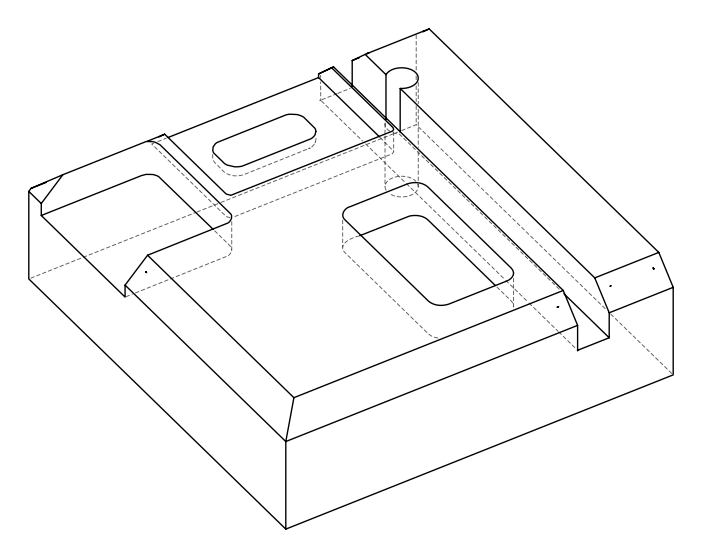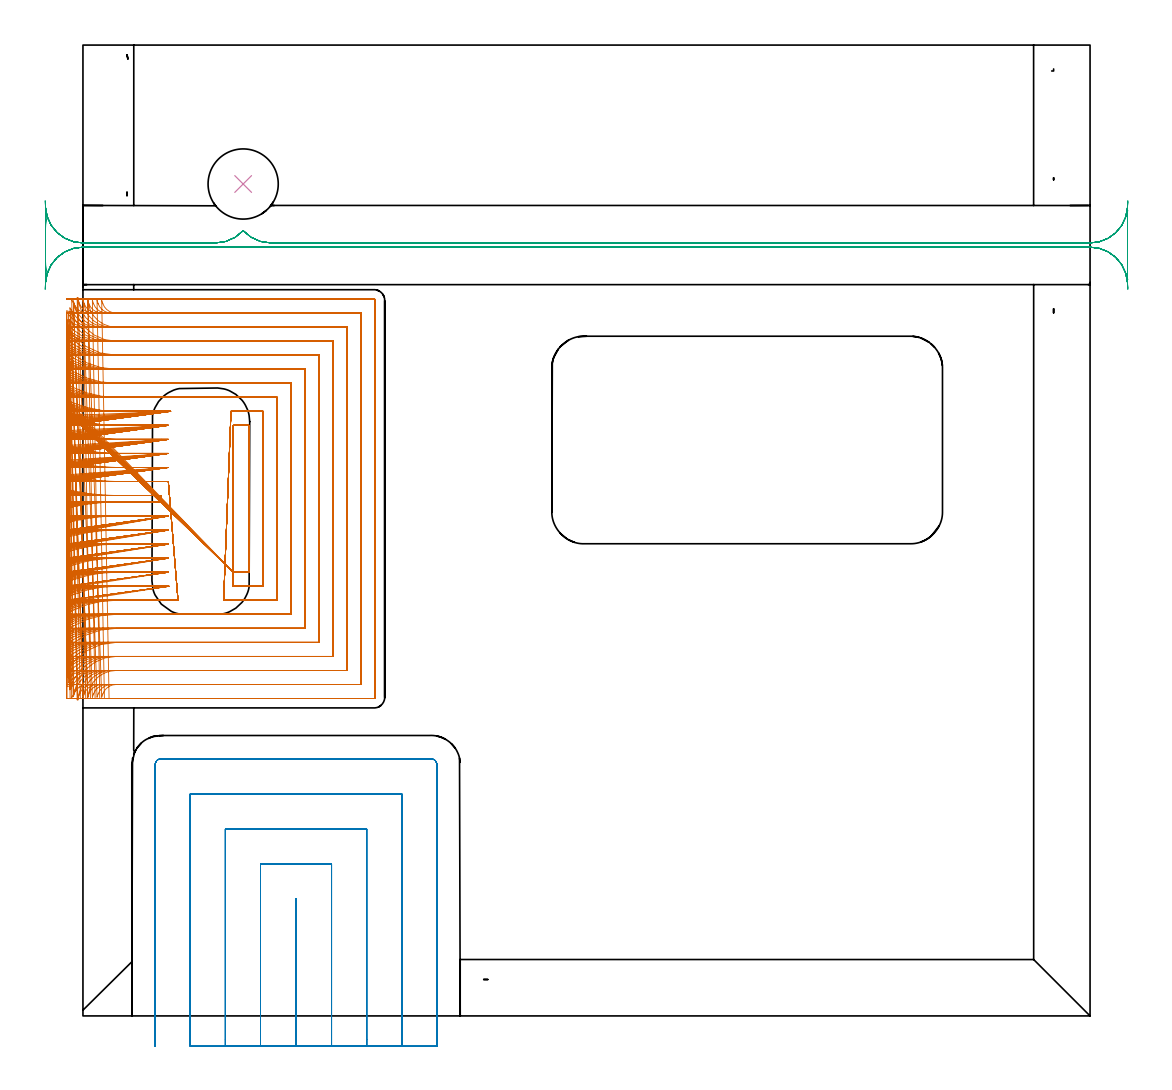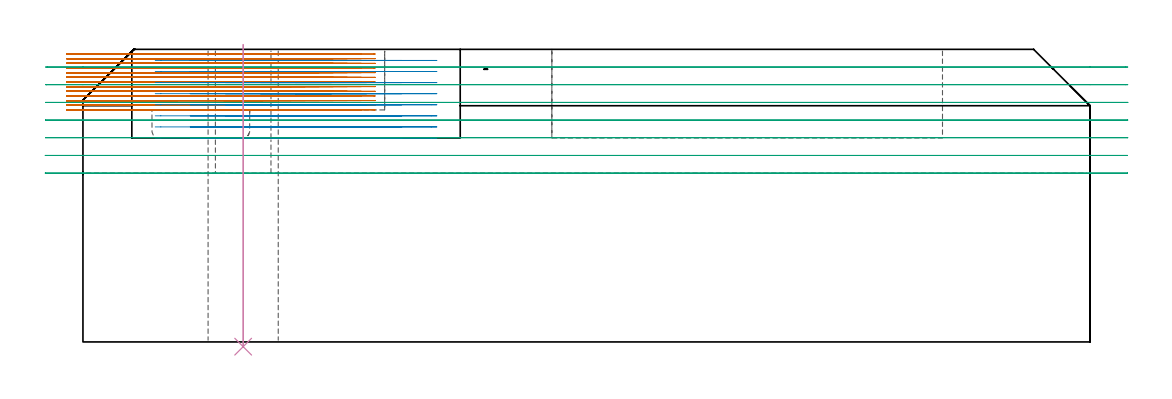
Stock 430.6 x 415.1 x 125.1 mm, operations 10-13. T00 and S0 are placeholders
(PLAN: 13 operations, 6 tool changes, 280.7 min)
(1 AREA_MILL | FG_CHAMFER_SURFACE | UGT0205_001 | 1.1 min | 8317 mm3)
(2 AREA_MILL_1 | FG_CHAMFER_SURFACE_1 | UGT0205_001 | 7.94 min | 29076 mm3)
(3 AREA_MILL_2 | FG_CHAMFER_SURFACE_2 | UGT0205_001 | 22 min | 92930 mm3)
(4 AREA_MILL_3 | FG_CHAMFER_SURFACE_3 | UGT0205_001 | 0.39 min | 4302 mm3)
(5 AREA_MILL_4 | FG_CHAMFER_SURFACE_4 | UGT0205_001 | 5.28 min | 22315 mm3)
(6 AREA_MILL_5 | FG_CHAMFER_SURFACE_5 | UGT0205_001 | 18.88 min | 76219 mm3)
(7 AREA_MILL_6 | FG_CHAMFER_SURFACE_6 | UGT0205_001 | 4.74 min | 18047 mm3)
(8 MILL_RECTANGULAR_POCKET | POCKET_RECTANGULAR_STRAIGHT | UGT0201_094 | Follow Part, ap 5, ae 75% | 16.33 min | 555409 mm3)
(9 MILL_RECTANGULAR_POCKET_1 | POCKET_RECTANGULAR_STRAIGHT_1 | NXT0201_007 | Follow Part, ap 6.25, ae 75% | 3.39 min | 146269 mm3)
(10 MILL_SLOT | SLOT_PARTIAL_RECTANGULAR | NXT0201_009 | Follow Part, ap 2, ae 75% | 158.2 min | 493099 mm3)
(11 MILL_SLOT_1 | SLOT_PARTIAL_RECTANGULAR_1 | UGT0201_094 | Follow Part, ap 5, ae 75% | 27.92 min | 630699 mm3)
(12 MILL_RECTANGULAR_SLOT | SLOT_RECTANGULAR | UGT0201_004 | Follow Part, ap 8, ae 75% | 14.06 min | 765922 mm3)
(13 INDEXABLE_INSERT_DRILL_THROUGH_HOLE_FROM_SOLID | STEP1HOLE | NXT0302_031 | 0.52 min | 78790 mm3)
(TOOL UGT0205_001 | Chamfer Mill 20 x 3 x 45 deg. | D20 FL50 Z2)
(TOOL UGT0201_094 | End mill 20 mm | D20 FL38 Z4)
(TOOL NXT0201_007 | ENDMILL 25mm [R216.25-25050GCK54P 1620] | D25 R3 FL54 Z5)
(TOOL NXT0201_009 | ENDMILL 8mm [2P460-0800-NA 1630] | D8 FL26 Z6)
(TOOL UGT0201_004 | End Mill 32 mm | D32 FL53 Z6)
(TOOL NXT0302_031 | Index. Insert Drill 30mm [880-D3000L32-05] | D30 PA176 FL150 Z2)
(OP 10 MILL_SLOT)
G17 G21 G94 G90
T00 M6
G54
G17 G0 G90 X-6.929 Y217.063 S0 M3
G43 Z135.1 H1
Z123.108
G94 G1 X-4. Y217.712 F250.
G2 X14.169 Y219.7 R84. F500.
G1 X33.5
Y222.5
X14.175
G2 X-4. Y224.49 R84.
G1 X-6.929 Y225.139 F250.
X-6.917 Y210.856
X-4. Y211.554
G2 X14.169 Y213.7 R78. F500.
G1 X33.5
X36.5 F250.
G0 Z135.1
X-6.903 Y204.613
Z123.108
G1 X-4. Y205.37
G2 X14.169 Y207.7 R72. F500.
G1 X33.5
X36.5 F250.
G0 Z135.1
X-6.884 Y198.324
Z123.108
G1 X-4. Y199.15
G2 X14.169 Y201.7 R66. F500.
G1 X33.5
X36.5 F250.
G0 Z135.1
X-6.859 Y191.975
Z123.108
G1 X-4. Y192.883
G2 X14.169 Y195.7 R60. F500.
G1 X33.5
X36.5 F250.
G0 Z135.1
X-6.825 Y185.542
Z123.108
G1 X-4. Y186.552
G2 X14.169 Y189.7 R54. F500.
G1 X33.5
X36.5 F250.
G0 Z135.1
X-6.777 Y178.993
Z123.108
G1 X-4. Y180.128
G2 X14.169 Y183.7 R48. F500.
G1 X33.769
X36.769 F250.
G0 Z135.1
X-6.705 Y172.269
Z123.108
G1 X-4. Y173.567
G2 X14.169 Y177.7 R42. F500.
G1 X37.639
X40.639 F250.
X36.5 Y228.5 F500.
X33.5 F250.
X14.175 F500.
G2 X-4. Y230.647 R78.
G1 X-6.917 Y231.346 F250.
X36.5 Y234.5 F500.
X33.5 F250.
X14.175 F500.
G2 X-4. Y236.832 R72.
G1 X-6.903 Y237.589 F250.
X36.5 Y240.5 F500.
X33.5 F250.
X14.175 F500.
G2 X-4. Y243.052 R66.
G1 X-6.884 Y243.878 F250.
X36.5 Y246.5 F500.
X33.5 F250.
X14.175 F500.
G2 X-4. Y249.319 R60.
G1 X-6.859 Y250.228 F250.
X36.5 Y252.5 F500.
X33.5 F250.
X14.175 F500.
G2 X-4. Y255.65 R54.
G1 X-6.825 Y256.66 F250.
X37.497 Y258.5 F500.
X34.497 F250.
X14.175 F500.
G2 X-4. Y262.074 R48.
G1 X-6.777 Y263.21 F250.
X64.3 Y189.7 F500.
X67.3 F250.
X71. F500.
Y252.5
X67.3
X64.3 F250.
X64.031 Y183.7 F500.
X67.031 F250.
X77. F500.
Y258.5
X66.304
X63.304 F250.
X60.148 Y177.7 F500.
X63.148 F250.
X83. F500.
Y264.5
X14.175
G2 X-4. Y268.636 R42.
G1 X-6.705 Y269.934 F250.
X-6.59 Y165.265
X-4. Y166.779
G2 X14.169 Y171.7 R36. F500.
G1 X89.
Y270.5
X14.175
G2 X-4. Y275.425 R36.
G1 X-6.59 Y276.939 F250.
X-6.387 Y157.756
X-4. Y159.572
G2 X14.169 Y165.7 R30. F500.
G1 X95.
Y276.5
X14.175
G2 X-4. Y282.632 R30.
G1 X-6.387 Y284.45 F250.
X-5.96 Y149.11
X-4. Y151.381
G2 X14.169 Y159.7 R24. F500.
G1 X101.
Y282.5
X14.175
G2 X-4. Y290.826 R24.
G1 X-5.959 Y293.098 F250.
X-4.054 Y136.67 F500.
X-3.404 Y139.599 F250.
G2 X14.169 Y153.7 R18. F500.
G1 X107.
Y288.5
X14.175
G2 X-3.399 Y302.608 R18.
G1 X-4.048 Y305.537 F250.
X2.087 Y136.221 F500.
X2.337 Y137.7 F250.
G2 X14.169 Y147.7 R12. F500.
G1 X113.
Y294.5
X14.175
G2 X2.343 Y304.5 R12.
G1 X2.093 Y305.979 F250.
X8.012 Y136.285 F500.
X8.512 Y137.699 F250.
G2 X14.169 Y141.7 R6. F500.
G1 X119.
Y300.5
X14.175
G2 X8.518 Y304.501 R6.
G1 X8.018 Y305.915 F250.
X11.169 Y135.7 F500.
X14.169 F250.
X124.5 F500.
G3 X125. Y136.2 R0.5
G1 Y306.
G3 X124.5 Y306.5 R0.5
G1 X14.175
X11.175 F250.
G0 Z135.1
X-6.944 Y217.55
Z121.115
G1 X-4. Y218.128
G2 X12.176 Y219.7 R84. F500.
G1 X33.5
Y222.5
X12.182
G2 X-4. Y224.073 R84.
G1 X-6.944 Y224.651 F250.
X-6.935 Y211.382
X-4. Y212.004
G2 X12.176 Y213.7 R78. F500.
G1 X33.5
X36.5 F250.
G0 Z135.1
X-6.923 Y205.185
Z121.115
G1 X-4. Y205.859
G2 X12.176 Y207.7 R72. F500.
G1 X33.5
X36.5 F250.
G0 Z135.1
X-6.909 Y198.952
Z121.115
G1 X-4. Y199.687
G2 X12.176 Y201.7 R66. F500.
G1 X33.5
X36.5 F250.
G0 Z135.1
X-6.889 Y192.67
Z121.115
G1 X-4. Y193.478
G2 X12.176 Y195.7 R60. F500.
G1 X33.5
X36.5 F250.
G0 Z135.1
X-6.862 Y186.322
Z121.115
G1 X-4. Y187.22
G2 X12.176 Y189.7 R54. F500.
G1 X33.5
X36.5 F250.
G0 Z135.1
X-6.825 Y179.881
Z121.115
G1 X-4. Y180.892
G2 X12.176 Y183.7 R48. F500.
G1 X33.773
X36.773 F250.
G0 Z135.1
X-6.769 Y173.305
Z121.115
G1 X-4. Y174.46
G2 X12.176 Y177.7 R42. F500.
G1 X37.639
X40.639 F250.
X36.5 Y228.5 F500.
X33.5 F250.
X12.182 F500.
G2 X-4. Y230.197 R78.
G1 X-6.935 Y230.82 F250.
X36.5 Y234.5 F500.
X33.5 F250.
X12.182 F500.
G2 X-4. Y236.342 R72.
G1 X-6.923 Y237.016 F250.
X36.5 Y240.5 F500.
X33.5 F250.
X12.182 F500.
G2 X-4. Y242.515 R66.
G1 X-6.908 Y243.25 F250.
X36.5 Y246.5 F500.
X33.5 F250.
X12.182 F500.
G2 X-4. Y248.723 R60.
G1 X-6.889 Y249.533 F250.
X36.5 Y252.5 F500.
X33.5 F250.
X12.182 F500.
G2 X-4. Y254.982 R54.
G1 X-6.862 Y255.881 F250.
X37.497 Y258.5 F500.
X34.497 F250.
X12.182 F500.
G2 X-4. Y261.31 R48.
G1 X-6.824 Y262.321 F250.
X64.3 Y189.7 F500.
X67.3 F250.
X71. F500.
Y252.5
X67.3
X64.3 F250.
X64.031 Y183.7 F500.
X67.031 F250.
X77. F500.
Y258.5
X66.302
X63.302 F250.
X60.148 Y177.7 F500.
X63.148 F250.
X83. F500.
Y264.5
X12.182
G2 X-4. Y267.743 R42.
G1 X-6.768 Y268.899 F250.
X-6.68 Y166.513
X-4. Y167.861
G2 X12.176 Y171.7 R36. F500.
G1 X89.
Y270.5
X12.182
G2 X-4. Y274.342 R36.
G1 X-6.68 Y275.691 F250.
X-6.527 Y159.348
X-4. Y160.965
G2 X12.176 Y165.7 R30. F500.
G1 X95.
Y276.5
X12.182
G2 X-4. Y281.239 R30.
G1 X-6.526 Y282.857 F250.
X-6.216 Y151.407
X-4. Y153.429
G2 X12.176 Y159.7 R24. F500.
G1 X101.
Y282.5
X12.182
G2 X-4. Y288.776 R24.
G1 X-6.215 Y290.799 F250.
X-5.316 Y140.899
X-4. Y143.595
G2 X12.176 Y153.7 R18. F500.
G1 X107.
Y288.5
X12.182
G2 X-4. Y298.618 R18.
G1 X-5.314 Y301.315 F250.
X0.094 Y136.221 F500.
X0.344 Y137.7 F250.
G2 X12.176 Y147.7 R12. F500.
G1 X113.
Y294.5
X12.182
G2 X0.35 Y304.5 R12.
G1 X0.1 Y305.979 F250.
X6.019 Y136.285 F500.
X6.519 Y137.699 F250.
G2 X12.176 Y141.7 R6. F500.
G1 X119.
Y300.5
X12.182
G2 X6.525 Y304.501 R6.
G1 X6.025 Y305.915 F250.
X9.176 Y135.7 F500.
X12.176 F250.
X124.5 F500.
G3 X125. Y136.2 R0.5
G1 Y306.
G3 X124.5 Y306.5 R0.5
G1 X12.182
X9.182 F250.
G0 Z135.1
X-6.957 Y217.986
Z119.123
G1 X-4. Y218.492
G2 X10.192 Y219.7 R84. F500.
G1 X33.5
Y222.5
X10.191
G2 X-4. Y223.707 R84.
G1 X-6.957 Y224.214 F250.
X-6.95 Y211.852
X-4. Y212.398
G2 X10.192 Y213.7 R78. F500.
G1 X33.5
X36.5 F250.
G0 Z135.1
X-6.941 Y205.696
Z119.123
G1 X-4. Y206.287
G2 X10.192 Y207.7 R72. F500.
G1 X33.5
X36.5 F250.
G0 Z135.1
X-6.93 Y199.511
Z119.123
G1 X-4. Y200.156
G2 X10.192 Y201.7 R66. F500.
G1 X33.5
X36.5 F250.
G0 Z135.1
X-6.915 Y193.288
Z119.123
G1 X-4. Y193.997
G2 X10.192 Y195.7 R60. F500.
G1 X33.5
X36.5 F250.
G0 Z135.1
X-6.895 Y187.013
Z119.123
G1 X-4. Y187.802
G2 X10.192 Y189.7 R54. F500.
G1 X33.5
X36.5 F250.
G0 Z135.1
X-6.866 Y180.667
Z119.123
G1 X-4. Y181.554
G2 X10.192 Y183.7 R48. F500.
G1 X33.773
X36.773 F250.
G0 Z135.1
X-6.824 Y174.216
Z119.123
G1 X-4. Y175.23
G2 X10.192 Y177.7 R42. F500.
G1 X37.639
X40.639 F250.
X36.5 Y228.5 F500.
X33.5 F250.
X10.191 F500.
G2 X-4. Y229.802 R78.
G1 X-6.95 Y230.348 F250.
X36.5 Y234.5 F500.
X33.5 F250.
X10.191 F500.
G2 X-4. Y235.912 R72.
G1 X-6.941 Y236.504 F250.
X36.5 Y240.5 F500.
X33.5 F250.
X10.191 F500.
G2 X-4. Y242.044 R66.
G1 X-6.93 Y242.689 F250.
X36.5 Y246.5 F500.
X33.5 F250.
X10.191 F500.
G2 X-4. Y248.202 R60.
G1 X-6.915 Y248.912 F250.
X36.5 Y252.5 F500.
X33.5 F250.
X10.191 F500.
G2 X-4. Y254.398 R54.
G1 X-6.895 Y255.186 F250.
X37.497 Y258.5 F500.
X34.497 F250.
X10.191 F500.
G2 X-4. Y260.646 R48.
G1 X-6.866 Y261.533 F250.
X64.3 Y189.7 F500.
X67.3 F250.
X71. F500.
Y252.5
X67.3
X64.3 F250.
X64.031 Y183.7 F500.
X67.031 F250.
X77. F500.
Y258.5
X66.302
X63.302 F250.
X60.149 Y177.7 F500.
X63.149 F250.
X83. F500.
Y264.5
X10.191
G2 X-4. Y266.97 R42.
G1 X-6.824 Y267.984 F250.
X-6.757 Y167.602
X-4. Y168.785
G2 X10.192 Y171.7 R36. F500.
G1 X89.
Y270.5
X10.191
G2 X-4. Y273.415 R36.
G1 X-6.757 Y274.598 F250.
X-6.643 Y160.712
X-4. Y162.131
G2 X10.192 Y165.7 R30. F500.
G1 X95.
Y276.5
X10.191
G2 X-4. Y280.069 R30.
G1 X-6.643 Y281.488 F250.
X-6.419 Y153.28
X-4. Y155.054
G2 X10.192 Y159.7 R24. F500.
G1 X101.
Y282.5
X10.191
G2 X-4. Y287.145 R24.
G1 X-6.419 Y288.919 F250.
X-5.845 Y144.406
X-4. Y146.772
G2 X10.192 Y153.7 R18. F500.
G1 X107.
Y288.5
X10.191
G2 X-4. Y295.427 R18.
G1 X-5.846 Y297.792 F250.
X-2.162 Y135.082 F500.
X-1.58 Y138.025 F250.
G2 X10.192 Y147.7 R12. F500.
G1 X113.
Y294.5
X10.191
G2 X-1.581 Y304.174 R12.
G1 X-2.163 Y307.117 F250.
X4.035 Y136.285 F500.
X4.535 Y137.699 F250.
G2 X10.192 Y141.7 R6. F500.
G1 X119.
Y300.5
X10.191
G2 X4.534 Y304.501 R6.
G1 X4.034 Y305.915 F250.
X7.192 Y135.7 F500.
X10.192 F250.
X124.5 F500.
G3 X125. Y136.2 R0.5
G1 Y306.
G3 X124.5 Y306.5 R0.5
G1 X10.191
X7.191 F250.
G0 Z135.1
X-6.968 Y218.375
Z117.131
G1 X-4. Y218.81
G2 X8.195 Y219.7 R84. F500.
G1 X33.5
Y222.5
X8.201
G2 X-4. Y223.391 R84.
G1 X-6.968 Y223.827 F250.
X-6.963 Y212.272
X-4. Y212.741
G2 X8.195 Y213.7 R78. F500.
G1 X33.5
X36.5 F250.
X-6.957 Y206.152 F500.
X-4. Y206.66 F250.
G2 X8.195 Y207.7 R72. F500.
G1 X33.5
X36.5 F250.
G0 Z135.1
X-6.948 Y200.009
Z117.131
G1 X-4. Y200.564
G2 X8.195 Y201.7 R66. F500.
G1 X33.5
X36.5 F250.
G0 Z135.1
X-6.937 Y193.838
Z117.131
G1 X-4. Y194.448
G2 X8.195 Y195.7 R60. F500.
G1 X33.5
X36.5 F250.
G0 Z135.1
X-6.923 Y187.628
Z117.131
G1 X-4. Y188.305
G2 X8.195 Y189.7 R54. F500.
G1 X33.5
X36.5 F250.
G0 Z135.1
X-6.902 Y181.363
Z117.131
G1 X-4. Y182.125
G2 X8.195 Y183.7 R48. F500.
G1 X33.773
X36.773 F250.
G0 Z135.1
X-6.871 Y175.02
Z117.131
G1 X-4. Y175.891
G2 X8.195 Y177.7 R42. F500.
G1 X37.639
X40.639 F250.
X36.5 Y228.5 F500.
X33.5 F250.
X8.201 F500.
G2 X-4. Y229.46 R78.
G1 X-6.963 Y229.929 F250.
X36.5 Y234.5 F500.
X33.5 F250.
X8.201 F500.
G2 X-4. Y235.541 R72.
G1 X-6.957 Y236.05 F250.
X36.5 Y240.5 F500.
X33.5 F250.
X8.201 F500.
G2 X-4. Y241.638 R66.
G1 X-6.948 Y242.192 F250.
X36.5 Y246.5 F500.
X33.5 F250.
X8.201 F500.
G2 X-4. Y247.754 R60.
G1 X-6.937 Y248.364 F250.
X36.5 Y252.5 F500.
X33.5 F250.
X8.201 F500.
G2 X-4. Y253.896 R54.
G1 X-6.922 Y254.574 F250.
X37.497 Y258.5 F500.
X34.497 F250.
X8.201 F500.
G2 X-4. Y260.077 R48.
G1 X-6.901 Y260.839 F250.
X64.3 Y189.7 F500.
X67.3 F250.
X71. F500.
Y252.5
X67.3
X64.3 F250.
X64.031 Y183.7 F500.
X67.031 F250.
X77. F500.
Y258.5
X66.299
X63.299 F250.
X60.149 Y177.7 F500.
X63.149 F250.
X83. F500.
Y264.5
X8.201
G2 X-4. Y266.311 R42.
G1 X-6.871 Y267.183 F250.
X-6.823 Y168.555
X-4. Y169.572
G2 X8.195 Y171.7 R36. F500.
G1 X89.
Y270.5
X8.201
G2 X-4. Y272.631 R36.
G1 X-6.822 Y273.647 F250.
X-6.741 Y161.89
X-4. Y163.11
G2 X8.195 Y165.7 R30. F500.
G1 X95.
Y276.5
X8.201
G2 X-4. Y279.093 R30.
G1 X-6.741 Y280.313 F250.
X-6.584 Y154.847
X-4. Y156.371
G2 X8.195 Y159.7 R24. F500.
G1 X101.
Y282.5
X8.201
G2 X-4. Y285.833 R24.
G1 X-6.583 Y287.358 F250.
X-6.207 Y146.907
X-4. Y148.94
G2 X8.195 Y153.7 R18. F500.
G1 X107.
Y288.5
X8.201
G2 X-4. Y293.266 R18.
G1 X-6.206 Y295.3 F250.
X-4.149 Y136.492
X-3.237 Y139.35
G2 X8.195 Y147.7 R12. F500.
G1 X113.
Y294.5
X8.201
G2 X-3.232 Y302.856 R12.
G1 X-4.143 Y305.715 F250.
X2.038 Y136.285 F500.
X2.538 Y137.699 F250.
G2 X8.195 Y141.7 R6. F500.
G1 X119.
Y300.5
X8.201
G2 X2.544 Y304.501 R6.
G1 X2.044 Y305.915 F250.
X5.195 Y135.7 F500.
X8.195 F250.
X124.5 F500.
G3 X125. Y136.2 R0.5
G1 Y306.
G3 X124.5 Y306.5 R0.5
G1 X8.201
X5.201 F250.
G0 Z135.1
X-6.978 Y218.714
Z115.138
G1 X-4. Y219.078
G2 X6.202 Y219.7 R84. F500.
G1 X33.5
Y222.5
X6.208
G2 X-4. Y223.123 R84.
G1 X-6.978 Y223.487 F250.
X-6.974 Y212.637
X-4. Y213.03
G2 X6.202 Y213.7 R78. F500.
G1 X33.5
X36.5 F250.
X-6.97 Y206.548 F500.
X-4. Y206.973 F250.
G2 X6.202 Y207.7 R72. F500.
G1 X33.5
X36.5 F250.
X-6.964 Y200.443 F500.
X-4. Y200.907 F250.
G2 X6.202 Y201.7 R66. F500.
G1 X33.5
X36.5 F250.
G0 Z135.1
X-6.956 Y194.316
Z115.138
G1 X-4. Y194.826
G2 X6.202 Y195.7 R60. F500.
G1 X33.5
X36.5 F250.
G0 Z135.1
X-6.946 Y188.161
Z115.138
G1 X-4. Y188.727
G2 X6.202 Y189.7 R54. F500.
G1 X33.5
X36.5 F250.
G0 Z135.1
X-6.931 Y181.966
Z115.138
G1 X-4. Y182.603
G2 X6.202 Y183.7 R48. F500.
G1 X33.769
X36.769 F250.
G0 Z135.1
X-6.91 Y175.713
Z115.138
G1 X-4. Y176.442
G2 X6.202 Y177.7 R42. F500.
G1 X37.649
X40.649 F250.
X36.5 Y228.5 F500.
X33.5 F250.
X6.208 F500.
G2 X-4. Y229.171 R78.
G1 X-6.974 Y229.564 F250.
X36.5 Y234.5 F500.
X33.5 F250.
X6.208 F500.
G2 X-4. Y235.227 R72.
G1 X-6.97 Y235.653 F250.
X36.5 Y240.5 F500.
X33.5 F250.
X6.208 F500.
G2 X-4. Y241.294 R66.
G1 X-6.964 Y241.758 F250.
X36.5 Y246.5 F500.
X33.5 F250.
X6.208 F500.
G2 X-4. Y247.375 R60.
G1 X-6.956 Y247.885 F250.
X36.5 Y252.5 F500.
X33.5 F250.
X6.208 F500.
G2 X-4. Y253.474 R54.
G1 X-6.946 Y254.041 F250.
X37.497 Y258.5 F500.
X34.497 F250.
X6.208 F500.
G2 X-4. Y259.598 R48.
G1 X-6.931 Y260.236 F250.
X64.3 Y189.7 F500.
X67.3 F250.
X71. F500.
Y252.5
X67.3
X64.3 F250.
X64.031 Y183.7 F500.
X67.031 F250.
X77. F500.
Y258.5
X66.299
X63.299 F250.
X60.149 Y177.7 F500.
X63.149 F250.
X83. F500.
Y264.5
X6.208
G2 X-4. Y265.759 R42.
G1 X-6.91 Y266.489 F250.
X-6.877 Y169.374
X-4. Y170.224
G2 X6.202 Y171.7 R36. F500.
G1 X89.
Y270.5
X6.208
G2 X-4. Y271.978 R36.
G1 X-6.877 Y272.828 F250.
X-6.821 Y162.892
X-4. Y163.912
G2 X6.202 Y165.7 R30. F500.
G1 X95.
Y276.5
X6.208
G2 X-4. Y278.29 R30.
G1 X-6.821 Y279.311 F250.
X-6.715 Y156.148
X-4. Y157.423
G2 X6.202 Y159.7 R24. F500.
G1 X101.
Y282.5
X6.208
G2 X-4. Y284.779 R24.
G1 X-6.715 Y286.055 F250.
X-6.472 Y148.829
X-4. Y150.529
G2 X6.202 Y153.7 R18. F500.
G1 X107.
Y288.5
X6.208
G2 X-4. Y291.675 R18.
G1 X-6.471 Y293.376 F250.
X-5.579 Y139.467
X-4. Y142.017
G2 X6.202 Y147.7 R12. F500.
G1 X113.
Y294.5
X6.208
G2 X-4. Y300.192 R12.
G1 X-5.577 Y302.744 F250.
X0.046 Y136.285 F500.
X0.546 Y137.7 F250.
G2 X6.202 Y141.7 R6. F500.
G1 X119.
Y300.5
X6.208
G2 X0.551 Y304.5 R6.
G1 X0.051 Y305.915 F250.
X3.202 Y135.7 F500.
X6.202 F250.
X124.5 F500.
G3 X125. Y136.2 R0.5
G1 Y306.
G3 X124.5 Y306.5 R0.5
G1 X6.208
X3.208 F250.
G0 Z135.1
X-6.986 Y219.005
Z113.146
G1 X-4. Y219.298
G2 X4.205 Y219.7 R84. F500.
G1 X33.5
Y222.5
X4.205
G2 X-4. Y222.902 R84.
G1 X-6.986 Y223.195 F250.
X-6.983 Y212.952
X-4. Y213.267
G2 X4.205 Y213.7 R78. F500.
G1 X33.5
X36.5 F250.
X-6.98 Y206.889 F500.
X-4. Y207.231 F250.
G2 X4.205 Y207.7 R72. F500.
G1 X33.5
X36.5 F250.
X-6.977 Y200.815 F500.
X-4. Y201.188 F250.
G2 X4.205 Y201.7 R66. F500.
G1 X33.5
X36.5 F250.
X-6.972 Y194.726 F500.
X-4. Y195.136 F250.
G2 X4.205 Y195.7 R60. F500.
G1 X33.5
X36.5 F250.
X-6.965 Y188.617 F500.
X-4. Y189.073 F250.
G2 X4.205 Y189.7 R54. F500.
G1 X33.5
X36.5 F250.
G0 Z135.1
X-6.956 Y182.481
Z113.146
G1 X-4. Y182.994
G2 X4.205 Y183.7 R48. F500.
G1 X33.769
X36.769 F250.
G0 Z135.1
X-6.942 Y176.305
Z113.146
G1 X-4. Y176.891
G2 X4.205 Y177.7 R42. F500.
G1 X37.65
X40.65 F250.
X36.5 Y228.5 F500.
X33.5 F250.
X4.205 F500.
G2 X-4. Y228.933 R78.
G1 X-6.983 Y229.248 F250.
X36.5 Y234.5 F500.
X33.5 F250.
X4.205 F500.
G2 X-4. Y234.969 R72.
G1 X-6.98 Y235.311 F250.
X36.5 Y240.5 F500.
X33.5 F250.
X4.205 F500.
G2 X-4. Y241.012 R66.
G1 X-6.977 Y241.385 F250.
X36.5 Y246.5 F500.
X33.5 F250.
X4.205 F500.
G2 X-4. Y247.064 R60.
G1 X-6.972 Y247.474 F250.
X36.5 Y252.5 F500.
X33.5 F250.
X4.205 F500.
G2 X-4. Y253.127 R54.
G1 X-6.965 Y253.583 F250.
X37.497 Y258.5 F500.
X34.497 F250.
X4.205 F500.
G2 X-4. Y259.207 R48.
G1 X-6.956 Y259.719 F250.
X64.3 Y189.7 F500.
X67.3 F250.
X71. F500.
Y252.5
X67.3
X64.3 F250.
X64.031 Y183.7 F500.
X67.031 F250.
X77. F500.
Y258.5
X66.304
X63.304 F250.
X60.149 Y177.7 F500.
X63.149 F250.
X83. F500.
Y264.5
X4.205
G2 X-4. Y265.309 R42.
G1 X-6.942 Y265.895 F250.
X-6.921 Y170.069
X-4. Y170.753
G2 X4.205 Y171.7 R36. F500.
G1 X89.
Y270.5
X4.205
G2 X-4. Y271.448 R36.
G1 X-6.921 Y272.131 F250.
X-6.886 Y163.736
X-4. Y164.556
G2 X4.205 Y165.7 R30. F500.
G1 X95.
Y276.5
X4.205
G2 X-4. Y277.644 R30.
G1 X-6.886 Y278.464 F250.
X-6.819 Y157.228
X-4. Y158.254
G2 X4.205 Y159.7 R24. F500.
G1 X101.
Y282.5
X4.205
G2 X-4. Y283.946 R24.
G1 X-6.819 Y284.972 F250.
X-6.67 Y150.354
X-4. Y151.721
G2 X4.205 Y153.7 R18. F500.
G1 X107.
Y288.5
X4.205
G2 X-4. Y290.479 R18.
G1 X-6.67 Y291.847 F250.
X-6.189 Y142.405
X-4. Y144.457
G2 X4.205 Y147.7 R12. F500.
G1 X113.
Y294.5
X4.205
G2 X-4. Y297.744 R12.
G1 X-6.189 Y299.795 F250.
X-2.481 Y135.156 F500.
X-1.362 Y137.939 F250.
G2 X4.205 Y141.7 R6. F500.
G1 X119.
Y300.5
X4.205
G2 X-1.361 Y304.261 R6.
G1 X-2.481 Y307.045 F250.
X1.205 Y135.7 F500.
X4.205 F250.
X124.5 F500.
G3 X125. Y136.2 R0.5
G1 Y306.
G3 X124.5 Y306.5 R0.5
G1 X4.205
X1.205 F250.
G0 Z135.1
X-6.993 Y219.283
Z111.154
G1 X-4. Y219.494
G2 X1.884 Y219.7 R84. F500.
G1 X33.5
Y222.5
X1.889
G2 X-4. Y222.707 R84.
G1 X-6.993 Y222.917 F250.
X-6.991 Y213.251
X-4. Y213.478
G2 X1.884 Y213.7 R78. F500.
G1 X33.5
X36.5 F250.
X-6.99 Y207.214 F500.
X-4. Y207.459 F250.
G2 X1.884 Y207.7 R72. F500.
G1 X33.5
X36.5 F250.
X-6.988 Y201.17 F500.
X-4. Y201.437 F250.
G2 X1.884 Y201.7 R66. F500.
G1 X33.5
X36.5 F250.
X-6.986 Y195.117 F500.
X-4. Y195.411 F250.
G2 X1.884 Y195.7 R60. F500.
G1 X33.5
X36.5 F250.
X-6.982 Y189.052 F500.
X-4. Y189.378 F250.
G2 X1.884 Y189.7 R54. F500.
G1 X33.5
X36.5 F250.
X-6.977 Y182.97 F500.
X-4. Y183.338 F250.
G2 X1.884 Y183.7 R48. F500.
G1 X33.769
X36.769 F250.
X-6.97 Y176.865 F500.
X-4. Y177.286 F250.
G2 X1.884 Y177.7 R42. F500.
G1 X37.65
X40.65 F250.
X36.5 Y228.5 F500.
X33.5 F250.
X1.889 F500.
G2 X-4. Y228.723 R78.
G1 X-6.991 Y228.949 F250.
X36.5 Y234.5 F500.
X33.5 F250.
X1.889 F500.
G2 X-4. Y234.741 R72.
G1 X-6.99 Y234.987 F250.
X36.5 Y240.5 F500.
X33.5 F250.
X1.889 F500.
G2 X-4. Y240.763 R66.
G1 X-6.988 Y241.031 F250.
X36.5 Y246.5 F500.
X33.5 F250.
X1.889 F500.
G2 X-4. Y246.79 R60.
G1 X-6.986 Y247.084 F250.
X36.5 Y252.5 F500.
X33.5 F250.
X1.889 F500.
G2 X-4. Y252.822 R54.
G1 X-6.982 Y253.149 F250.
X37.497 Y258.5 F500.
X34.497 F250.
X1.889 F500.
G2 X-4. Y258.863 R48.
G1 X-6.977 Y259.231 F250.
X64.3 Y189.7 F500.
X67.3 F250.
X71. F500.
Y252.5
X67.3
X64.3 F250.
X64.031 Y183.7 F500.
X67.031 F250.
X77. F500.
Y258.5
X66.304
X63.304 F250.
X60.149 Y177.7 F500.
X63.149 F250.
X83. F500.
Y264.5
X1.889
G2 X-4. Y264.915 R42.
G1 X-6.97 Y265.336 F250.
X-6.96 Y170.725
X-4. Y171.216
G2 X1.884 Y171.7 R36. F500.
G1 X89.
Y270.5
X1.889
G2 X-4. Y270.985 R36.
G1 X-6.96 Y271.476 F250.
X-6.942 Y164.529
X-4. Y165.117
G2 X1.884 Y165.7 R30. F500.
G1 X95.
Y276.5
X1.889
G2 X-4. Y277.084 R30.
G1 X-6.942 Y277.673 F250.
X-6.908 Y158.232
X-4. Y158.967
G2 X1.884 Y159.7 R24. F500.
G1 X101.
Y282.5
X1.889
G2 X-4. Y283.234 R24.
G1 X-6.908 Y283.97 F250.
X-6.835 Y151.73
X-4. Y152.711
G2 X1.884 Y153.7 R18. F500.
G1 X107.
Y288.5
X1.889
G2 X-4. Y289.491 R18.
G1 X-6.835 Y290.472 F250.
X-6.615 Y144.687
X-4. Y146.158
G2 X1.884 Y147.7 R12. F500.
G1 X113.
Y294.5
X1.889
G2 X-4. Y296.044 R12.
G1 X-6.614 Y297.517 F250.
X-4.815 Y136.036
X-3.341 Y138.648
G2 X1.884 Y141.7 R6. F500.
G1 X119.
Y300.5
X1.889
G2 X-3.337 Y303.553 R6.
G1 X-4.811 Y306.166 F250.
X-1.116 Y135.7 F500.
X1.884 F250.
X124.5 F500.
G3 X125. Y136.2 R0.5
G1 Y306.
G3 X124.5 Y306.5 R0.5
G1 X1.889
X-1.111 F250.
G0 Z135.1
X-7. Y219.633
Z109.162
G1 X-4. Y219.686
G2 X-2.494 Y219.7 R84. F500.
G1 X33.5
Y222.5
X-2.485
G2 X-4. Y222.514 R84.
G1 X-7. Y222.568 F250.
X-6.999 Y213.628
X-4. Y213.685
G2 X-2.494 Y213.7 R78. F500.
G1 X33.5
X36.5 F250.
X-6.999 Y207.621 F500.
X-4. Y207.684 F250.
G2 X-2.494 Y207.7 R72. F500.
G1 X33.5
X36.5 F250.
X-6.999 Y201.614 F500.
X-4. Y201.683 F250.
G2 X-2.494 Y201.7 R66. F500.
G1 X33.5
X36.5 F250.
X-6.999 Y195.606 F500.
X-4. Y195.681 F250.
G2 X-2.494 Y195.7 R60. F500.
G1 X33.5
X36.5 F250.
X-6.999 Y189.595 F500.
X-4. Y189.679 F250.
G2 X-2.494 Y189.7 R54. F500.
G1 X33.5
X36.5 F250.
X-6.999 Y183.582 F500.
X-4. Y183.676 F250.
G2 X-2.494 Y183.7 R48. F500.
G1 X33.769
X36.769 F250.
X-6.998 Y177.565 F500.
X-4. Y177.673 F250.
G2 X-2.494 Y177.7 R42. F500.
G1 X37.639
X40.639 F250.
X36.5 Y228.5 F500.
X33.5 F250.
X-2.485 F500.
G2 X-4. Y228.515 R78.
G1 X-6.999 Y228.573 F250.
X36.5 Y234.5 F500.
X33.5 F250.
X-2.485 F500.
G2 X-4. Y234.516 R72.
G1 X-6.999 Y234.579 F250.
X36.5 Y240.5 F500.
X33.5 F250.
X-2.485 F500.
G2 X-4. Y240.517 R66.
G1 X-6.999 Y240.586 F250.
X36.5 Y246.5 F500.
X33.5 F250.
X-2.485 F500.
G2 X-4. Y246.519 R60.
G1 X-6.999 Y246.595 F250.
X36.5 Y252.5 F500.
X33.5 F250.
X-2.485 F500.
G2 X-4. Y252.521 R54.
G1 X-6.999 Y252.605 F250.
X37.497 Y258.5 F500.
X34.497 F250.
X-2.485 F500.
G2 X-4. Y258.524 R48.
G1 X-6.999 Y258.619 F250.
X64.3 Y189.7 F500.
X67.3 F250.
X71. F500.
Y252.5
X67.3
X64.3 F250.
X64.031 Y183.7 F500.
X67.031 F250.
X77. F500.
Y258.5
X66.304
X63.304 F250.
X60.148 Y177.7 F500.
X63.148 F250.
X83. F500.
Y264.5
X-2.485
G2 X-4. Y264.527 R42.
G1 X-6.998 Y264.636 F250.
X-6.997 Y171.543
X-4. Y171.668
G2 X-2.494 Y171.7 R36. F500.
G1 X89.
Y270.5
X-2.485
G2 X-4. Y270.532 R36.
G1 X-6.997 Y270.658 F250.
X-6.996 Y165.512
X-4. Y165.662
G2 X-2.494 Y165.7 R30. F500.
G1 X95.
Y276.5
X-2.485
G2 X-4. Y276.538 R30.
G1 X-6.996 Y276.69 F250.
X-6.994 Y159.464
X-4. Y159.653
G2 X-2.494 Y159.7 R24. F500.
G1 X101.
Y282.5
X-2.485
G2 X-4. Y282.548 R24.
G1 X-6.994 Y282.737 F250.
X-6.989 Y153.386
X-4. Y153.637
G2 X-2.494 Y153.7 R18. F500.
G1 X107.
Y288.5
X-2.485
G2 X-4. Y288.564 R18.
G1 X-6.989 Y288.816 F250.
X-6.976 Y147.229
X-4. Y147.605
G2 X-2.494 Y147.7 R12. F500.
G1 X113.
Y294.5
X-2.485
G2 X-4. Y294.596 R12.
G1 X-6.976 Y294.975 F250.
X-6.904 Y140.755
X-4. Y141.508
G2 X-2.494 Y141.7 R6. F500.
G1 X119.
Y300.5
X-2.485
G2 X-4. Y300.694 R6.
G1 X-6.903 Y301.452 F250.
X-5.494 Y135.7
X-2.494
X124.5 F500.
G3 X125. Y136.2 R0.5
G1 Y306.
G3 X124.5 Y306.5 R0.5
G1 X-2.485
X-5.485 F250.
G0 X-7. Y219.694 Z107.169
G1 X-4. Y219.7
X-3.847 F500.
X33.5
Y222.5
X-3.849
X-4.
X-7. Y222.506 F250.
Y213.694
X-4. Y213.7
X-3.847 F500.
X33.5
X36.5 F250.
X-7. Y207.693 F500.
X-4. Y207.7 F250.
X-3.847 F500.
X33.5
X36.5 F250.
X-7. Y201.693 F500.
X-4. Y201.7 F250.
X-3.847 F500.
X33.5
X36.5 F250.
X-7. Y195.692 F500.
X-4. Y195.7 F250.
X-3.847 F500.
X33.5
X36.5 F250.
X-7. Y189.691 F500.
X-4. Y189.7 F250.
X-3.847 F500.
X33.5
X36.5 F250.
X-7. Y183.69 F500.
X-4. Y183.7 F250.
X-3.847 F500.
X33.773
X36.773 F250.
X-7. Y177.689 F500.
X-4. Y177.7 F250.
X-3.847 F500.
X37.639
X40.639 F250.
X36.5 Y228.5 F500.
X33.5 F250.
X-3.849 F500.
X-4.
X-7. Y228.506 F250.
X36.5 Y234.5 F500.
X33.5 F250.
X-3.849 F500.
X-4.
X-7. Y234.506 F250.
X36.5 Y240.5 F500.
X33.5 F250.
X-3.849 F500.
X-4.
X-7. Y240.507 F250.
X36.5 Y246.5 F500.
X33.5 F250.
X-3.849 F500.
X-4.
X-7. Y246.508 F250.
X36.5 Y252.5 F500.
X33.5 F250.
X-3.849 F500.
X-4.
X-7. Y252.509 F250.
X37.497 Y258.5 F500.
X34.497 F250.
X-3.849 F500.
X-4.
X-7. Y258.51 F250.
X64.3 Y189.7 F500.
X67.3 F250.
X71. F500.
Y252.5
X67.3
X64.3 F250.
X64.031 Y183.7 F500.
X67.031 F250.
X77. F500.
Y258.5
X66.302
X63.302 F250.
X60.148 Y177.7 F500.
X63.148 F250.
X83. F500.
Y264.5
X-3.849
X-4.
X-7. Y264.511 F250.
Y171.687
X-4. Y171.7
X-3.847 F500.
X89.
Y270.5
X-3.849
X-4.
X-7. Y270.513 F250.
Y165.684
X-4. Y165.7
X-3.847 F500.
X95.
Y276.5
X-3.849
X-4.
X-7. Y276.515 F250.
Y159.68
X-4. Y159.7
X-3.847 F500.
X101.
Y282.5
X-3.849
X-4.
X-7. Y282.519 F250.
Y153.674
X-4. Y153.699
X-3.847 Y153.7 F500.
X107.
Y288.5
X-3.849
X-4. Y288.501
X-7. Y288.526 F250.
Y147.661
X-4. Y147.699
X-3.847 Y147.7 F500.
X113.
Y294.5
X-3.849
X-4. Y294.501
X-7. Y294.539 F250.
X-6.999 Y141.622
X-4. Y141.698
X-3.847 Y141.7 F500.
X119.
Y300.5
X-3.849
X-4. Y300.502
X-6.999 Y300.577 F250.
X-6.847 Y135.7
X-3.847
X124.5 F500.
G3 X125. Y136.2 R0.5
G1 Y306.
G3 X124.5 Y306.5 R0.5
G1 X-3.849
X-6.849 F250.
G0 X-7. Y219.7 Z105.177
G1 X-4.
X33.5 F500.
Y222.5
X-4.
X-7. F250.
Y213.7
X-4.
X33.5 F500.
X36.5 F250.
X-7. Y207.7 F500.
X-4. F250.
X33.5 F500.
X36.5 F250.
X-7. Y201.7 F500.
X-4. F250.
X33.5 F500.
X36.5 F250.
X-7. Y195.7 F500.
X-4. F250.
X33.5 F500.
X36.5 F250.
X-7. Y189.7 F500.
X-4. F250.
X33.5 F500.
X36.5 F250.
X-7. Y183.7 F500.
X-4. F250.
X33.773 F500.
X36.773 F250.
X-7. Y177.7 F500.
X-4. F250.
X37.639 F500.
X40.639 F250.
X36.5 Y228.5 F500.
X33.5 F250.
X-4. F500.
X-7. F250.
X36.5 Y234.5 F500.
X33.5 F250.
X-4. F500.
X-7. F250.
X36.5 Y240.5 F500.
X33.5 F250.
X-4. F500.
X-7. F250.
X36.5 Y246.5 F500.
X33.5 F250.
X-4. F500.
X-7. F250.
X36.5 Y252.5 F500.
X33.5 F250.
X-4. F500.
X-7. F250.
X37.497 Y258.5 F500.
X34.497 F250.
X-4. F500.
X-7. F250.
X64.3 Y189.7 F500.
X67.3 F250.
X71. F500.
Y252.5
X67.3
X64.3 F250.
X64.031 Y183.7 F500.
X67.031 F250.
X77. F500.
Y258.5
X66.302
X63.302 F250.
X60.149 Y177.7 F500.
X63.149 F250.
X83. F500.
Y264.5
X-4.
X-7. F250.
Y171.7
X-4.
X89. F500.
Y270.5
X-4.
X-7. F250.
Y165.7
X-4.
X95. F500.
Y276.5
X-4.
X-7. F250.
Y159.7
X-4.
X101. F500.
Y282.5
X-4.
X-7. F250.
Y153.7
X-4.
X107. F500.
Y288.5
X-4.
X-7. F250.
Y147.7
X-4.
X113. F500.
Y294.5
X-4.
X-7. F250.
Y141.7
X-4.
X119. F500.
Y300.5
X-4.
X-7. F250.
Y135.7
X-4.
X124.5 F500.
G3 X125. Y136.2 R0.5
G1 Y306.
G3 X124.5 Y306.5 R0.5
G1 X-4.
X-7. F250.
G0 Y219.7 Z103.185
G1 X-4.
X33.5 F500.
Y222.5
X-4.
X-7. F250.
Y213.7
X-4.
X33.5 F500.
X36.5 F250.
X-7. Y207.7 F500.
X-4. F250.
X33.5 F500.
X36.5 F250.
X-7. Y201.7 F500.
X-4. F250.
X33.5 F500.
X36.5 F250.
X-7. Y195.7 F500.
X-4. F250.
X33.5 F500.
X36.5 F250.
X-7. Y189.7 F500.
X-4. F250.
X33.5 F500.
X36.5 F250.
X-7. Y183.7 F500.
X-4. F250.
X33.773 F500.
X36.773 F250.
X-7. Y177.7 F500.
X-4. F250.
X37.639 F500.
X40.639 F250.
X36.5 Y228.5 F500.
X33.5 F250.
X-4. F500.
X-7. F250.
X36.5 Y234.5 F500.
X33.5 F250.
X-4. F500.
X-7. F250.
X36.5 Y240.5 F500.
X33.5 F250.
X-4. F500.
X-7. F250.
X36.5 Y246.5 F500.
X33.5 F250.
X-4. F500.
X-7. F250.
X36.5 Y252.5 F500.
X33.5 F250.
X-4. F500.
X-7. F250.
X37.497 Y258.5 F500.
X34.497 F250.
X-4. F500.
X-7. F250.
X64.3 Y189.7 F500.
X67.3 F250.
X71. F500.
Y252.5
X67.3
X64.3 F250.
X64.031 Y183.7 F500.
X67.031 F250.
X77. F500.
Y258.5
X66.299
X63.299 F250.
X60.149 Y177.7 F500.
X63.149 F250.
X83. F500.
Y264.5
X-4.
X-7. F250.
Y171.7
X-4.
X89. F500.
Y270.5
X-4.
X-7. F250.
Y165.7
X-4.
X95. F500.
Y276.5
X-4.
X-7. F250.
Y159.7
X-4.
X101. F500.
Y282.5
X-4.
X-7. F250.
Y153.7
X-4.
X107. F500.
Y288.5
X-4.
X-7. F250.
Y147.7
X-4.
X113. F500.
Y294.5
X-4.
X-7. F250.
Y141.7
X-4.
X119. F500.
Y300.5
X-4.
X-7. F250.
Y135.7
X-4.
X124.5 F500.
G3 X125. Y136.2 R0.5
G1 Y306.
G3 X124.5 Y306.5 R0.5
G1 X-4.
X-7. F250.
G0 Y219.7 Z101.192
G1 X-4.
X33.5 F500.
Y222.5
X-4.
X-7. F250.
Y213.7
X-4.
X33.5 F500.
X36.5 F250.
X-7. Y207.7 F500.
X-4. F250.
X33.5 F500.
X36.5 F250.
X-7. Y201.7 F500.
X-4. F250.
X33.5 F500.
X36.5 F250.
X-7. Y195.7 F500.
X-4. F250.
X33.5 F500.
X36.5 F250.
X-7. Y189.7 F500.
X-4. F250.
X33.5 F500.
X36.5 F250.
X-7. Y183.7 F500.
X-4. F250.
X33.769 F500.
X36.769 F250.
X-7. Y177.7 F500.
X-4. F250.
X37.649 F500.
X40.649 F250.
X36.5 Y228.5 F500.
X33.5 F250.
X-4. F500.
X-7. F250.
X36.5 Y234.5 F500.
X33.5 F250.
X-4. F500.
X-7. F250.
X36.5 Y240.5 F500.
X33.5 F250.
X-4. F500.
X-7. F250.
X36.5 Y246.5 F500.
X33.5 F250.
X-4. F500.
X-7. F250.
X36.5 Y252.5 F500.
X33.5 F250.
X-4. F500.
X-7. F250.
X37.497 Y258.5 F500.
X34.497 F250.
X-4. F500.
X-7. F250.
X64.3 Y189.7 F500.
X67.3 F250.
X71. F500.
Y252.5
X67.3
X64.3 F250.
X64.031 Y183.7 F500.
X67.031 F250.
X77. F500.
Y258.5
X66.299
X63.299 F250.
X60.149 Y177.7 F500.
X63.149 F250.
X83. F500.
Y264.5
X-4.
X-7. F250.
Y171.7
X-4.
X89. F500.
Y270.5
X-4.
X-7. F250.
Y165.7
X-4.
X95. F500.
Y276.5
X-4.
X-7. F250.
Y159.7
X-4.
X101. F500.
Y282.5
X-4.
X-7. F250.
Y153.7
X-4.
X107. F500.
Y288.5
X-4.
X-7. F250.
Y147.7
X-4.
X113. F500.
Y294.5
X-4.
X-7. F250.
Y141.7
X-4.
X119. F500.
Y300.5
X-4.
X-7. F250.
Y135.7
X-4.
X124.5 F500.
G3 X125. Y136.2 R0.5
G1 Y306.
G3 X124.5 Y306.5 R0.5
G1 X-4.
X-7. F250.
G0 Y219.7 Z99.2
G1 X-4.
X33.5 F500.
Y222.5
X-4.
X-7. F250.
Y213.7
X-4.
X33.5 F500.
X36.5 F250.
X-7. Y207.7 F500.
X-4. F250.
X33.5 F500.
X36.5 F250.
X-7. Y201.7 F500.
X-4. F250.
X33.5 F500.
X36.5 F250.
X-7. Y195.7 F500.
X-4. F250.
X33.5 F500.
X36.5 F250.
X-7. Y189.7 F500.
X-4. F250.
X33.5 F500.
X36.5 F250.
X-7. Y183.7 F500.
X-4. F250.
X33.769 F500.
X36.769 F250.
X-7. Y177.7 F500.
X-4. F250.
X37.65 F500.
X40.65 F250.
X36.5 Y228.5 F500.
X33.5 F250.
X-4. F500.
X-7. F250.
X36.5 Y234.5 F500.
X33.5 F250.
X-4. F500.
X-7. F250.
X36.5 Y240.5 F500.
X33.5 F250.
X-4. F500.
X-7. F250.
X36.5 Y246.5 F500.
X33.5 F250.
X-4. F500.
X-7. F250.
X36.5 Y252.5 F500.
X33.5 F250.
X-4. F500.
X-7. F250.
X37.497 Y258.5 F500.
X34.497 F250.
X-4. F500.
X-7. F250.
X64.3 Y189.7 F500.
X67.3 F250.
X71. F500.
Y252.5
X67.3
X64.3 F250.
X64.031 Y183.7 F500.
X67.031 F250.
X77. F500.
Y258.5
X66.304
X63.304 F250.
X60.149 Y177.7 F500.
X63.149 F250.
X83. F500.
Y264.5
X-4.
X-7. F250.
Y171.7
X-4.
X89. F500.
Y270.5
X-4.
X-7. F250.
Y165.7
X-4.
X95. F500.
Y276.5
X-4.
X-7. F250.
Y159.7
X-4.
X101. F500.
Y282.5
X-4.
X-7. F250.
Y153.7
X-4.
X107. F500.
Y288.5
X-4.
X-7. F250.
Y147.7
X-4.
X113. F500.
Y294.5
X-4.
X-7. F250.
Y141.7
X-4.
X119. F500.
Y300.5
X-4.
X-7. F250.
Y135.7
X-4.
X124.5 F500.
G3 X125. Y136.2 R0.5
G1 Y306.
G3 X124.5 Y306.5 R0.5
G1 X-4.
X-7. F250.
G0 Z135.1
M5
M2
(OP 11 MILL_SLOT_1)
G17 G21 G94 G90
T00 M6
G54
G17 G0 G90 X91.3 Y-13. S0 M3
G43 Z135.1 H0
Z120.362
G94 G1 Y-10. F250.
Y49.9 F500.
X90.9
Y-10.
Y-13. F250.
X106.3
Y-10.
Y64.9 F500.
X75.9
Y-10.
Y-13. F250.
X121.3
Y-10.
Y79.9 F500.
X60.9
Y-10.
Y-13. F250.
X136.3
Y-10.
Y94.9 F500.
X45.9
Y-10.
Y-13. F250.
X151.3
Y-10.
Y107.5 F500.
G3 X148.9 Y109.9 R2.4
G1 X33.3
G3 X30.9 Y107.5 R2.4
G1 Y-10.
Y-13. F250.
G0 X91.3 Z115.625
G1 Y-10.
Y49.9 F500.
X90.9
Y-10.
Y-13. F250.
X106.3
Y-10.
Y64.9 F500.
X75.9
Y-10.
Y-13. F250.
X121.3
Y-10.
Y79.9 F500.
X60.9
Y-10.
Y-13. F250.
X136.3
Y-10.
Y94.9 F500.
X45.9
Y-10.
Y-13. F250.
X151.3
Y-10.
Y107.5 F500.
G3 X148.9 Y109.9 R2.4
G1 X33.3
G3 X30.9 Y107.5 R2.4
G1 Y-10.
Y-13. F250.
G0 X91.3 Z110.887
G1 Y-10.
Y49.9 F500.
X90.9
Y-10.
Y-13. F250.
X106.3
Y-10.
Y64.9 F500.
X75.9
Y-10.
Y-13. F250.
X121.3
Y-10.
Y79.9 F500.
X60.9
Y-10.
Y-13. F250.
X136.3
Y-10.
Y94.9 F500.
X45.9
Y-10.
Y-13. F250.
X151.3
Y-10.
Y107.5 F500.
G3 X148.9 Y109.9 R2.4
G1 X33.3
G3 X30.9 Y107.5 R2.4
G1 Y-10.
Y-13. F250.
G0 X91.3 Z106.15
G1 Y-10.
Y49.9 F500.
X90.9
Y-10.
Y-13. F250.
X106.3
Y-10.
Y64.9 F500.
X75.9
Y-10.
Y-13. F250.
X121.3
Y-10.
Y79.9 F500.
X60.9
Y-10.
Y-13. F250.
X136.3
Y-10.
Y94.9 F500.
X45.9
Y-10.
Y-13. F250.
X151.3
Y-10.
Y107.5 F500.
G3 X148.9 Y109.9 R2.4
G1 X33.3
G3 X30.9 Y107.5 R2.4
G1 Y-10.
Y-13. F250.
G0 X91.3 Z101.412
G1 Y-10.
Y49.9 F500.
X90.9
Y-10.
Y-13. F250.
X106.3
Y-10.
Y64.9 F500.
X75.9
Y-10.
Y-13. F250.
X121.3
Y-10.
Y79.9 F500.
X60.9
Y-10.
Y-13. F250.
X136.3
Y-10.
Y94.9 F500.
X45.9
Y-10.
Y-13. F250.
X151.3
Y-10.
Y107.5 F500.
G3 X148.9 Y109.9 R2.4
G1 X33.3
G3 X30.9 Y107.5 R2.4
G1 Y-10.
Y-13. F250.
G0 X91.3 Z96.675
G1 Y-10.
Y49.9 F500.
X90.9
Y-10.
Y-13. F250.
X106.3
Y-10.
Y64.9 F500.
X75.9
Y-10.
Y-13. F250.
X121.3
Y-10.
Y79.9 F500.
X60.9
Y-10.
Y-13. F250.
X136.3
Y-10.
Y94.9 F500.
X45.9
Y-10.
Y-13. F250.
X151.3
Y-10.
Y107.5 F500.
G3 X148.9 Y109.9 R2.4
G1 X33.3
G3 X30.9 Y107.5 R2.4
G1 Y-10.
Y-13. F250.
G0 X91.3 Z91.937
G1 Y-10.
Y49.9 F500.
X90.9
Y-10.
Y-13. F250.
X106.3
Y-10.
Y64.9 F500.
X75.9
Y-10.
Y-13. F250.
X121.3
Y-10.
Y79.9 F500.
X60.9
Y-10.
Y-13. F250.
X136.3
Y-10.
Y94.9 F500.
X45.9
Y-10.
Y-13. F250.
X151.3
Y-10.
Y107.5 F500.
G3 X148.9 Y109.9 R2.4
G1 X33.3
G3 X30.9 Y107.5 R2.4
G1 Y-10.
Y-13. F250.
G0 X91.3 Z87.2
G1 Y-10.
Y49.9 F500.
X90.9
Y-10.
Y-13. F250.
X106.3
Y-10.
Y64.9 F500.
X75.9
Y-10.
Y-13. F250.
X121.3
Y-10.
Y79.9 F500.
X60.9
Y-10.
Y-13. F250.
X136.3
Y-10.
Y94.9 F500.
X45.9
Y-10.
Y-13. F250.
X151.3
Y-10.
Y107.5 F500.
G3 X148.9 Y109.9 R2.4
G1 X33.3
G3 X30.9 Y107.5 R2.4
G1 Y-10.
Y-13. F250.
G0 Z135.1
M5
M2
(OP 12 MILL_RECTANGULAR_SLOT)
G17 G21 G94 G90
T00 M6
G54
G17 G0 G90 X446.729 Y344.299 S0 M3
G43 Z135.224 H0
Z117.543
G94 G1 X445.783 Y341.452 F250.
G2 X430.6 Y330.5 R16. F500.
G1 X80.347
G2 X68.5 Y335.746 R16.
X56.653 Y330.5 R16.
G1 X0.
G2 X-15.183 Y341.452 R16.
G1 X-15.211 Y341.461
G3 X-16. Y336.5 R16.
G1 Y322.7
G3 X-15.211 Y317.739 R16.
G1 X-15.183 Y317.748
G2 X0. Y328.7 R16.
G1 X430.6
G2 X445.783 Y317.748 R16.
G1 X446.729 Y314.901 F250.
G0 X446.732 Y344.316 Z109.986
G1 X445.788 Y341.468
G2 X430.6 Y330.5 R16. F500.
G1 X80.347
G2 X68.5 Y335.746 R16.
X56.653 Y330.5 R16.
G1 X0.
G2 X-15.481 Y342.458 R16.
G1 X-15.51 Y342.465
G3 X-16. Y338.537 R16.
G1 Y320.67
G3 X-15.509 Y316.738 R16.
G1 X-15.48 Y316.745
G2 X0. Y328.7 R16.
G1 X430.6
G2 X445.789 Y317.73 R16.
G1 X446.732 Y314.882 F250.
G0 X446.806 Y348.039 Z102.429
G1 X446.534 Y345.052
G2 X430.6 Y330.5 R16. F500.
G1 X80.347
G2 X68.5 Y335.746 R16.
X56.653 Y330.5 R16.
G1 X0.
G2 X-15.97 Y345.521 R16.
G1 X-16.
Y313.679
X-15.97
G2 X0. Y328.7 R16.
G1 X430.6
G2 X446.534 Y314.155 R16.
G1 X446.807 Y311.168 F250.
G0 X446.754 Y348.515 Z94.871
G1 X446.57 Y345.52
G2 X430.6 Y330.5 R16. F500.
G1 X80.347
G2 X68.5 Y335.746 R16.
X56.653 Y330.5 R16.
G1 X0.
G2 X-15.97 Y345.521 R16.
G1 X-16.
Y313.679
X-15.97
G2 X0. Y328.7 R16.
G1 X430.6
G2 X446.57 Y313.68 R16.
G1 X446.754 Y310.685 F250.
G0 Y348.515 Z87.314
G1 X446.57 Y345.52
G2 X430.6 Y330.5 R16. F500.
G1 X80.347
G2 X68.5 Y335.746 R16.
X56.653 Y330.5 R16.
G1 X0.
G2 X-15.97 Y345.521 R16.
G1 X-16.
Y313.679
X-15.97
G2 X0. Y328.7 R16.
G1 X430.6
G2 X446.57 Y313.68 R16.
G1 X446.754 Y310.685 F250.
G0 Z135.224
X-16.154
Z79.757
G1 X-15.97 Y313.679
G2 X0. Y328.7 R16. F500.
G1 X430.6
G2 X446.57 Y313.68 R16.
G1 X446.6
Y345.52
X446.57
G2 X430.6 Y330.5 R16.
G1 X80.347
G2 X68.5 Y335.746 R16.
X56.653 Y330.5 R16.
G1 X0.
G2 X-15.97 Y345.521 R16.
G1 X-16.154 Y348.515 F250.
G0 Y310.685 Z72.2
G1 X-15.97 Y313.679
G2 X0. Y328.7 R16. F500.
G1 X430.6
G2 X446.57 Y313.68 R16.
G1 X446.6
Y345.52
X446.57
G2 X430.6 Y330.5 R16.
G1 X80.347
G2 X68.5 Y335.746 R16.
X56.653 Y330.5 R16.
G1 X0.
G2 X-15.97 Y345.521 R16.
G1 X-16.154 Y348.515 F250.
G0 Z135.224
M5
M2
(OP 13 INDEXABLE_INSERT_DRILL_THROUGH_HOLE_FROM_SOLID)
G17 G21 G94 G90
T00 M6
G54
G17 G0 G90 X68.5 Y355.7 S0 M3
G43 Z135.1 H1
G94 G81 G98 Z-2.024 F250. R127.1
G80
M5
M2
